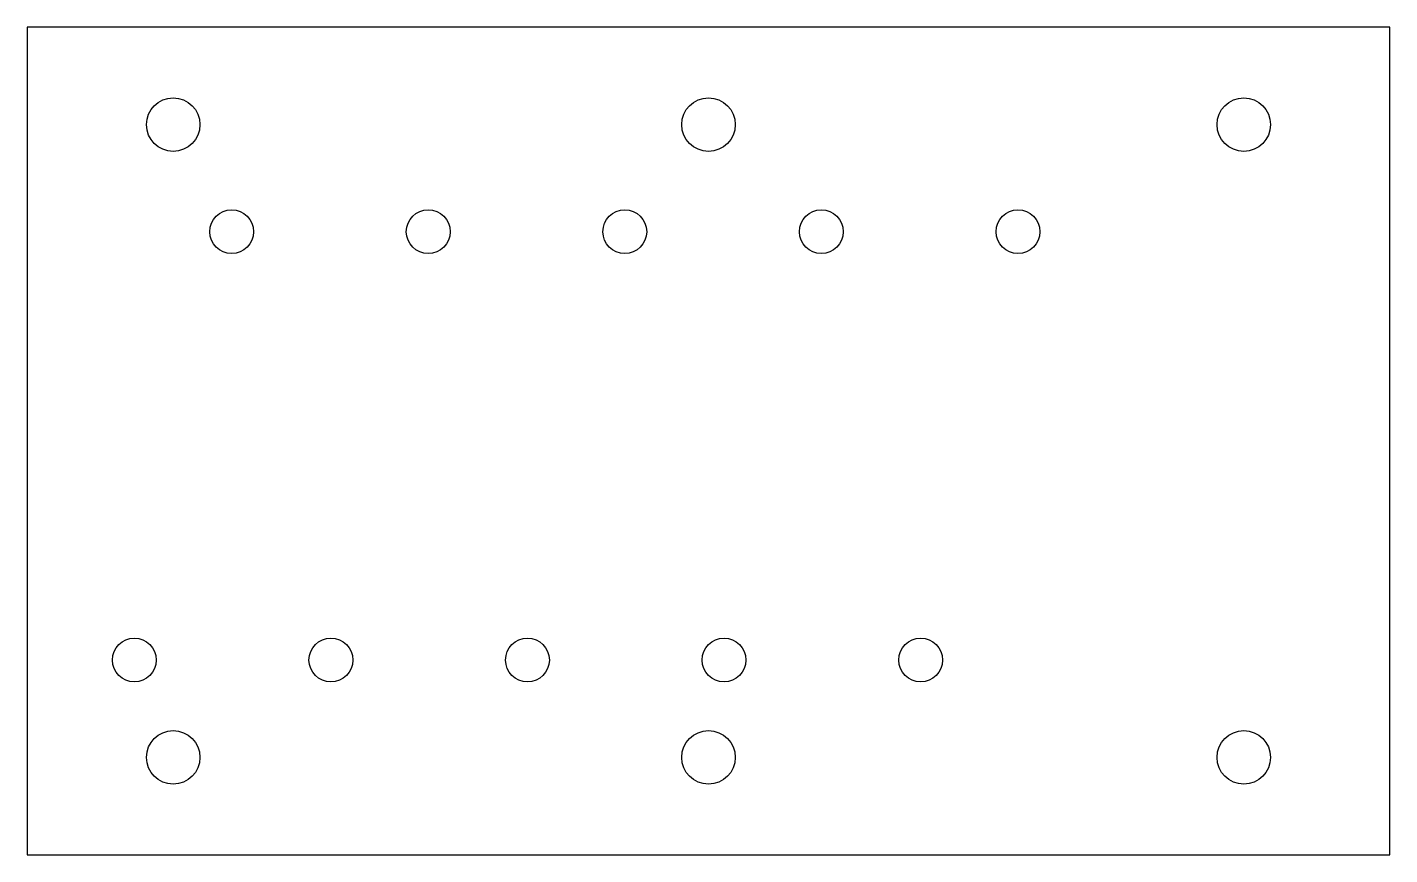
# Model space of a CAD drawing. Header units: millimetres. Extents: x 0 to 140, y 0 to 85.
import ezdxf

# ---------------------------------------------------------------- set-up
doc = ezdxf.new("R2010")
doc.units = ezdxf.units.MM

msp = doc.modelspace()

# ---------------------------------------------------------------- linework, layer by layer
at = {"layer": 'CUT'}
for p, q in [((140, 85), (0, 85)), ((0, 85), (0, 0)), ((140, 0), (140, 85)), ((0, 0), (140, 0))]:
    msp.add_line(p, q, dxfattribs=at)
for centre, radius in [((15, 75), 2.75), ((70, 75), 2.75), ((125, 75), 2.75), ((21, 64), 2.25), ((41.2, 64), 2.25), ((61.4, 64), 2.25), ((81.6, 64), 2.25), ((101.8, 64), 2.25), ((11, 20), 2.25), ((31.2, 20), 2.25), ((51.4, 20), 2.25), ((71.6, 20), 2.25), ((91.8, 20), 2.25), ((15, 10), 2.75), ((70, 10), 2.75), ((125, 10), 2.75)]:
    msp.add_circle(centre, radius, dxfattribs=at)

doc.saveas('drawing.dxf')
